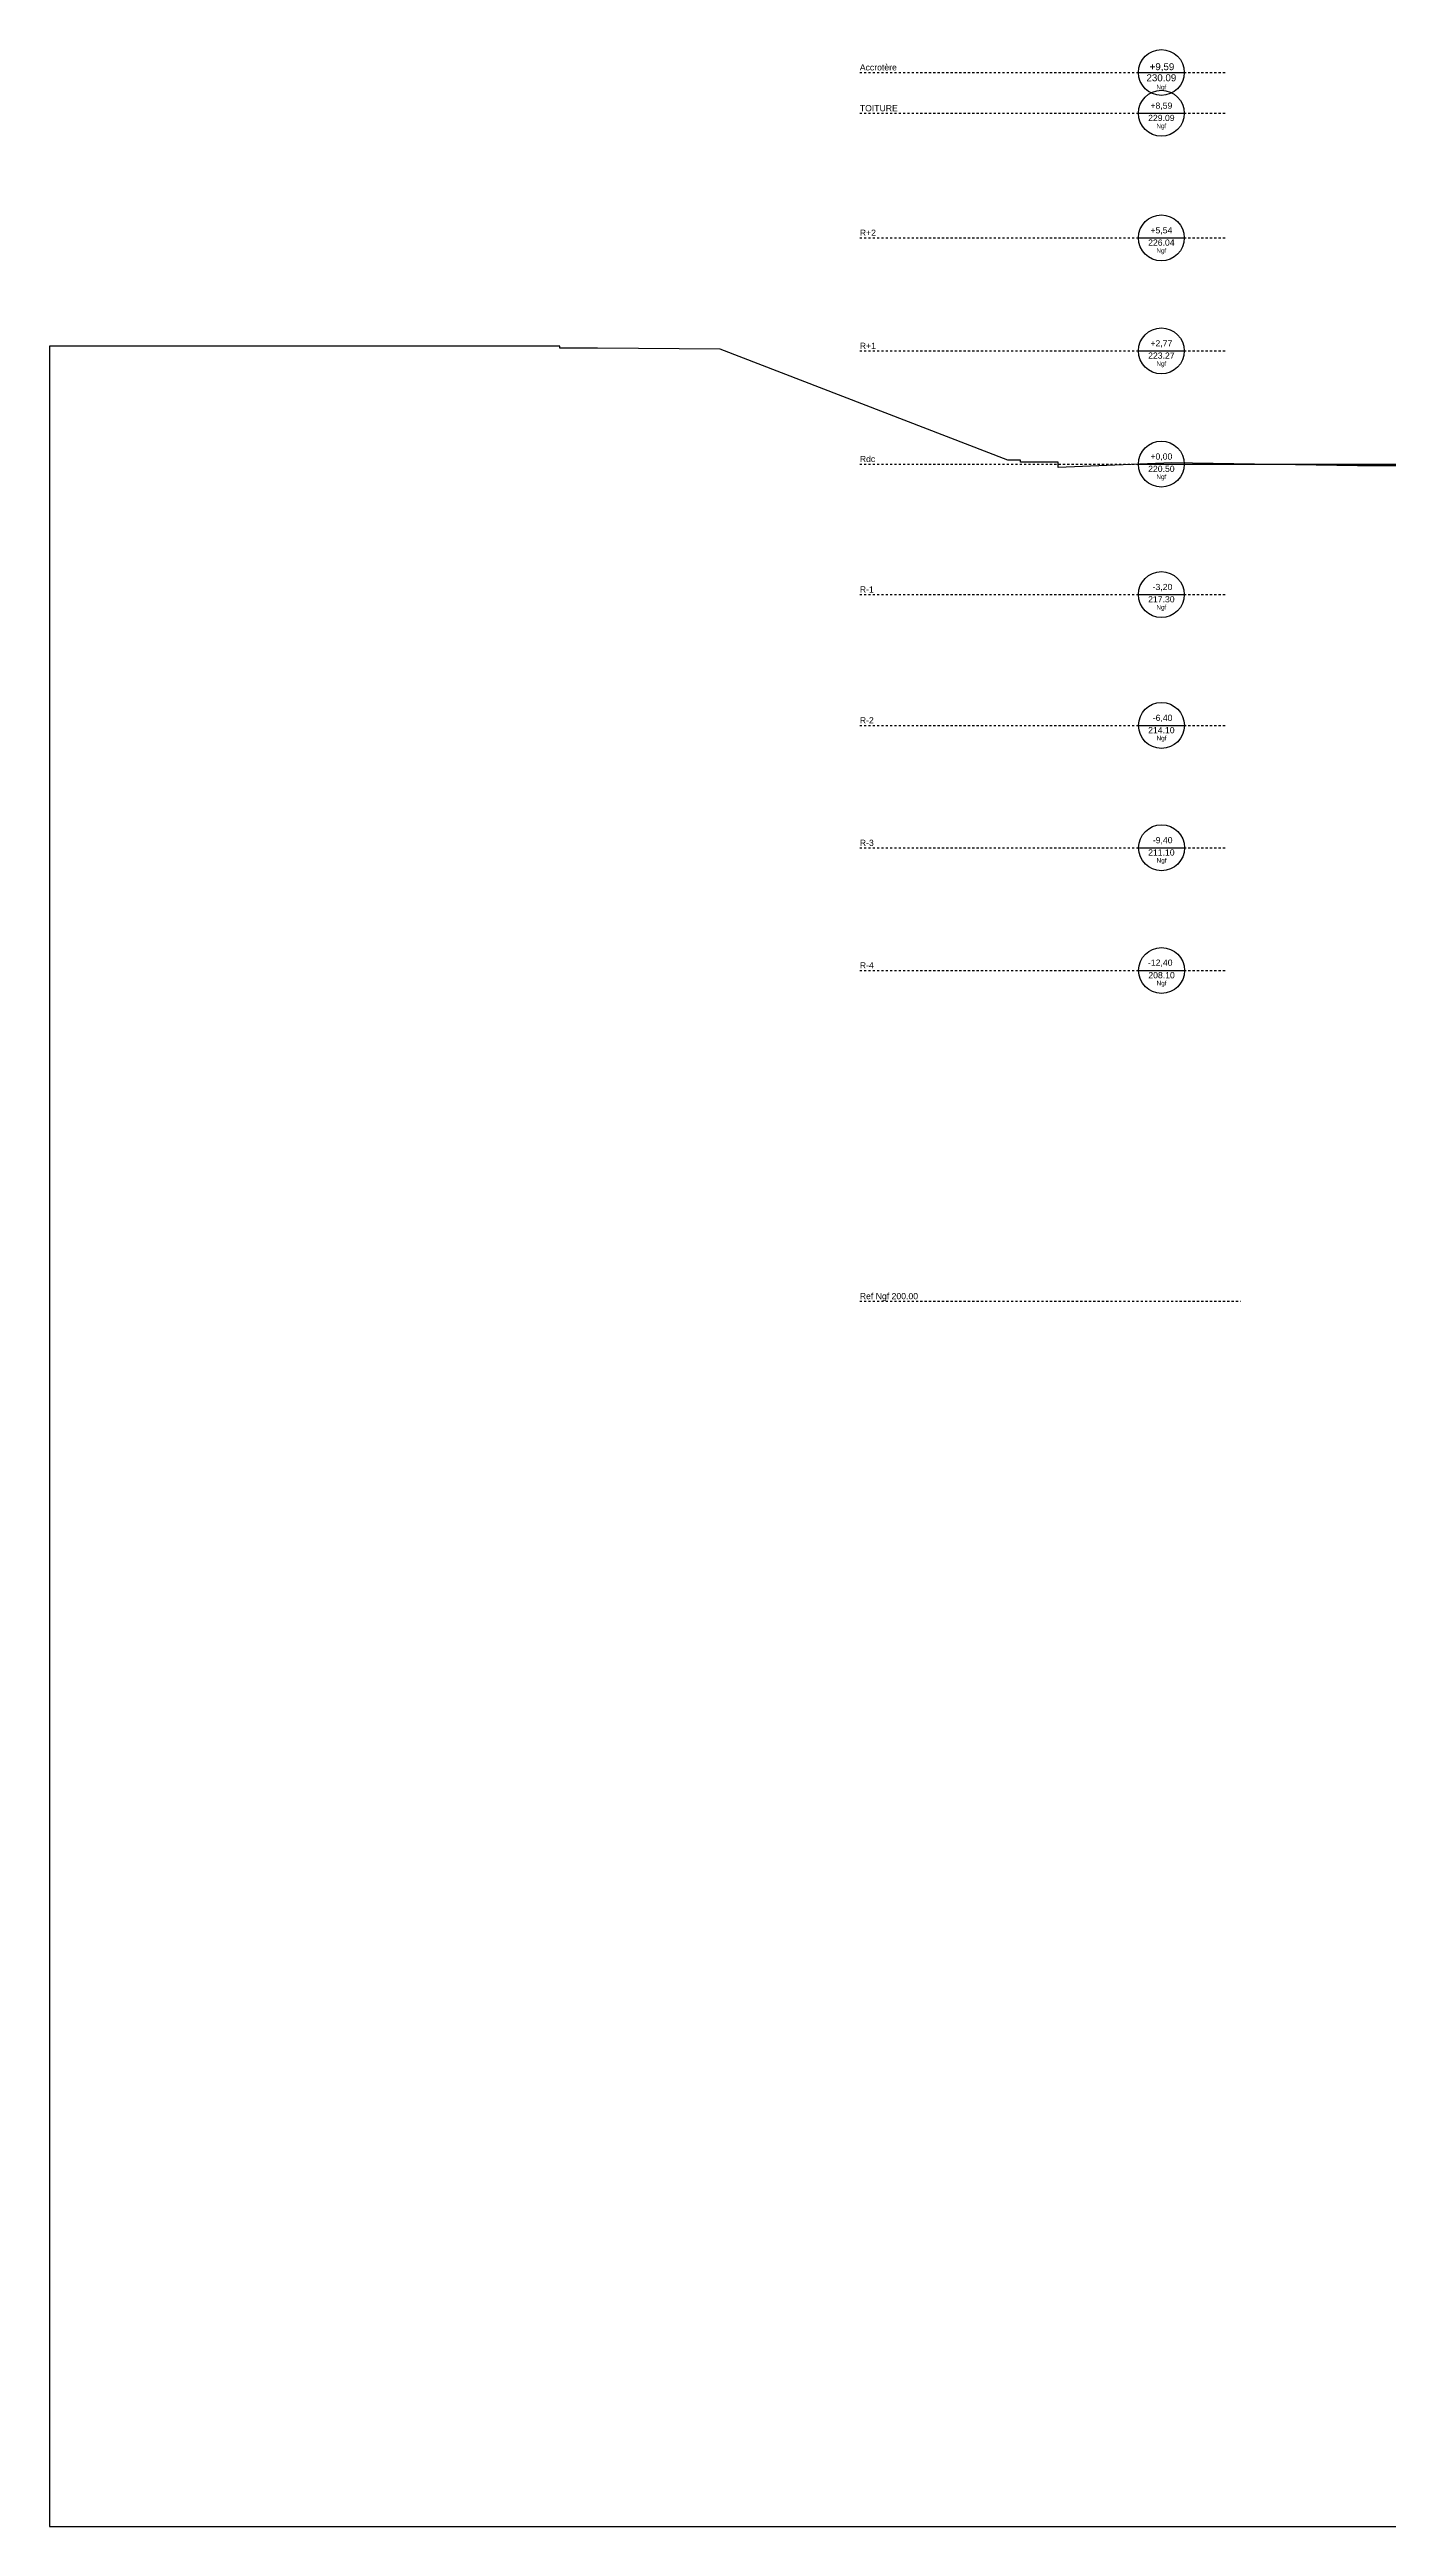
# Model space of a CAD drawing. Header units: centimetres. Extents: x -35664 to 50682, y -23001 to 23705.
# Drawn here: x -197 to 3081, y -17473 to -11407 of the extents above; entities that cross this region are included whole.
import ezdxf

# ---------------------------------------------------------------- set-up
doc = ezdxf.new("R2010")
doc.units = ezdxf.units.CM
doc.header["$PDMODE"] = 67
doc.linetypes.add('VW-01', pattern=[0.41656, 0.20828, -0.20828])
doc.layers.get('0').update_dxf_attribs({"color": 252})
for name, color, linetype in [('B Général', 252, 'Continuous'), ('C ANNOTATIONS-cotation', 252, 'Continuous'), ('C ANNOTATIONS-niveaux', 252, 'Continuous'), ('prlm-Coupe', 252, 'Continuous'), ('prlm-GT', 242, 'Continuous')]:
    doc.layers.add(name, color=color, linetype=linetype)
doc.styles.add('Arial', font='arial.ttf')
doc.styles.add('Eurostile', font='Eurosti.TTF')
doc.dimstyles.new('100é', dxfattribs={"dimtxt": 16.471002, "dimasz": 6.232178, "dimexe": 10, "dimexo": 25, "dimgap": 1, "dimtad": 1, "dimdec": 1, "dimtxsty": 'Eurostile', "dimblk": 'A 90.VW_SLASH', "dimblk1": 'A 90.VW_SLASH', "dimblk2": 'A 90.VW_SLASH', "dimcen": 0, "dimdle": 10, "dimazin": 0, "dimtfac": 1, "dimtdec": 1, "dimtix": 1, "dimtmove": 0, "dimatfit": 0, "dimldrblk": 'A 90.VW_FILLEDARROW', "dimfxl": 1, "dimfrac": 2, "dimtolj": 1, "dimarcsym": 0})

# ---------------------------------------------------------------- blocks, each defined once
blk = doc.blocks.new('A 90.VW_SLASH')
at = {"linetype": 'ByBlock', "lineweight": -2}
blk.add_line((1.6, 0), (-1, 0), dxfattribs=at)
at = {"linetype": 'Continuous', "lineweight": 20, "flags": 128}
blk.add_lwpolyline([(0.5, 0.5), (-0.5, -0.5)], dxfattribs=at)
blk = doc.blocks.new('*D282')
at = {"layer": 'Defpoints', "color": 0, "transparency": 16777216}
for p in [(2577, -12422.7), (9144.8, -12422.7), (9111, -14019.9)]:
    blk.add_point(p, dxfattribs=at)
at = {"layer": 'prlm-GT', "color": 0, "lineweight": -2, "transparency": 16777216}
for p, q in [((9119.8, -12422.7), (9154.8, -12422.7)), ((9144.8, -14013.6), (9144.8, -12428.9)), ((9136, -14019.9), (9154.8, -14019.9))]:
    blk.add_line(p, q, dxfattribs=at)
at = {"layer": 'prlm-GT', "color": 0, "lineweight": -2, "transparency": 16777216, "xscale": 6.232177734375, "yscale": 6.232177734375, "zscale": 6.232177734375}
for p, rotation in [((9144.8, -12422.7), 90), ((9144.8, -14019.9), 270)]:
    blk.add_blockref('A 90.VW_SLASH', p, dxfattribs=dict(at, rotation=rotation))
at = {"layer": 'prlm-GT', "color": 0, "transparency": 16777216, "insert": (9136.6, -13221.3), "char_height": 16.471, "attachment_point": 5, "rotation": 90, "style": 'Eurostile'}
blk.add_mtext('\\A1;1597.16', dxfattribs=at)
blk = doc.blocks.new('A 90.VW_FILLEDARROW')
at = {"linetype": 'Continuous'}
blk.add_hatch(color=250, dxfattribs=at).paths.add_polyline_path([(-1.6, 0.43), (0, 0), (-1.6, -0.43)])
at = {"linetype": 'Continuous', "flags": 128}
blk.add_lwpolyline([(-1.6, 0.43), (0, 0), (-1.6, -0.43)], close=True, dxfattribs=at)
blk = doc.blocks.new('B 90.Alti BAT A R-3')
at = {"layer": 'C ANNOTATIONS-niveaux', "linetype": 'Continuous'}
blk.add_line((-56.2, 0), (56.2, 0), dxfattribs=at)
blk.add_circle((0, 0), 56.2, dxfattribs=at)
at = {"layer": 'C ANNOTATIONS-niveaux', "attachment_point": 2, "rotation": 0, "line_spacing_factor": 0.958078, "style": 'Arial'}
for s, insert, char_height in [('-9,40', (2.7, 26.3), 15.17), ('211.10', (-0.5, -3.9), 15.17), ('Ngf', (0, -25.2), 11.38)]:
    blk.add_mtext(s, dxfattribs=dict(at, insert=insert, char_height=char_height))
blk = doc.blocks.new('B 90.Alti BAT A R-2')
at = {"layer": 'C ANNOTATIONS-niveaux', "linetype": 'Continuous'}
blk.add_line((-55.9, 0), (56.6, 0), dxfattribs=at)
blk.add_circle((0.3, 0), 56.2, dxfattribs=at)
at = {"layer": 'C ANNOTATIONS-niveaux', "attachment_point": 2, "rotation": 0, "line_spacing_factor": 0.958078, "style": 'Arial'}
for s, insert, char_height in [('-6,40', (3, 26.3), 15.17), ('214.10', (0, -3.9), 15.17), ('Ngf', (0.3, -25.2), 11.38)]:
    blk.add_mtext(s, dxfattribs=dict(at, insert=insert, char_height=char_height))
blk = doc.blocks.new('B 90.Alti BAT A R-1')
at = {"layer": 'C ANNOTATIONS-niveaux', "linetype": 'Continuous'}
blk.add_line((-55.9, -9), (56.6, -9), dxfattribs=at)
blk.add_circle((0.3, -9), 56.2, dxfattribs=at)
at = {"layer": 'C ANNOTATIONS-niveaux', "attachment_point": 2, "rotation": 0, "line_spacing_factor": 0.958078, "style": 'Arial'}
for s, insert, char_height in [('-3,20', (3, 17.2), 15.17), ('217.30', (0.3, -12.9), 15.17), ('Ngf', (0.3, -34.2), 11.38)]:
    blk.add_mtext(s, dxfattribs=dict(at, insert=insert, char_height=char_height))
blk = doc.blocks.new('B 90.Alti BAT A RDC')
at = {"layer": 'C ANNOTATIONS-niveaux', "linetype": 'Continuous'}
for p, q in [((-55.9, -9), (56.6, -9)), ((-37.2, -9), (37.8, -9))]:
    blk.add_line(p, q, dxfattribs=at)
blk.add_circle((0.3, -9), 56.2, dxfattribs=at)
at = {"layer": 'C ANNOTATIONS-niveaux', "attachment_point": 2, "rotation": 0, "line_spacing_factor": 0.958078, "style": 'Arial'}
for s, insert, char_height in [('+0,00', (0.3, 17.2), 15.17), ('220.50', (0.3, -12.9), 15.17), ('Ngf', (0.3, -34.2), 11.38)]:
    blk.add_mtext(s, dxfattribs=dict(at, insert=insert, char_height=char_height))
blk = doc.blocks.new('B 90.Alti BAT A R+1')
at = {"layer": 'C ANNOTATIONS-niveaux', "linetype": 'Continuous'}
blk.add_line((-55.9, -9), (56.6, -9), dxfattribs=at)
blk.add_circle((0.3, -9), 56.2, dxfattribs=at)
at = {"layer": 'C ANNOTATIONS-niveaux', "attachment_point": 2, "rotation": 0, "line_spacing_factor": 0.958078, "style": 'Arial'}
for s, insert, char_height in [('+2,77', (0.3, 17.2), 15.17), ('223.27', (0.3, -12.9), 15.17), ('Ngf', (0.3, -34.2), 11.38)]:
    blk.add_mtext(s, dxfattribs=dict(at, insert=insert, char_height=char_height))
blk = doc.blocks.new('B 90.Alti BAT A R+2')
at = {"layer": 'C ANNOTATIONS-niveaux', "linetype": 'Continuous'}
blk.add_line((-55.9, -9), (56.6, -9), dxfattribs=at)
blk.add_circle((0.3, -9), 56.2, dxfattribs=at)
at = {"layer": 'C ANNOTATIONS-niveaux', "attachment_point": 2, "rotation": 0, "line_spacing_factor": 0.958078, "style": 'Arial'}
for s, insert, char_height in [('+5,54', (0.3, 17.2), 15.17), ('226.04', (0.3, -12.9), 15.17), ('Ngf', (0.3, -34.2), 11.38)]:
    blk.add_mtext(s, dxfattribs=dict(at, insert=insert, char_height=char_height))
blk = doc.blocks.new('B 90.Alti BAT A TOITURE')
at = {"layer": 'C ANNOTATIONS-niveaux', "linetype": 'Continuous'}
blk.add_line((-55.9, -9), (56.6, -9), dxfattribs=at)
blk.add_circle((0.3, -9), 56.2, dxfattribs=at)
at = {"layer": 'C ANNOTATIONS-niveaux', "attachment_point": 2, "rotation": 0, "line_spacing_factor": 0.958078, "style": 'Arial'}
for s, insert, char_height in [('+8,59', (0.3, 17.2), 15.17), ('229.09', (0.3, -12.9), 15.17), ('Ngf', (0.3, -34.2), 11.38)]:
    blk.add_mtext(s, dxfattribs=dict(at, insert=insert, char_height=char_height))
blk = doc.blocks.new('B 90.Alti BAT A ACCROTERE')
at = {"layer": 'C ANNOTATIONS-niveaux', "linetype": 'Continuous'}
blk.add_line((-55.9, -9), (56.6, -9), dxfattribs=at)
blk.add_circle((0.3, -9), 56.2, dxfattribs=at)
at = {"layer": 'C ANNOTATIONS-niveaux', "attachment_point": 2, "rotation": 0, "line_spacing_factor": 0.958078, "style": 'Arial'}
for s, insert, char_height in [('+9,59', (1.8, 13.7), 17.07), ('230.09', (0.3, -13.4), 17.07), ('Ngf', (0.3, -39.1), 11.38)]:
    blk.add_mtext(s, dxfattribs=dict(at, insert=insert, char_height=char_height))
blk = doc.blocks.new('B 90.Alti BAT A R-4')
at = {"layer": 'C ANNOTATIONS-niveaux', "linetype": 'Continuous'}
blk.add_line((-56.2, 0), (56.2, 0), dxfattribs=at)
blk.add_circle((0, 0), 56.2, dxfattribs=at)
at = {"layer": 'C ANNOTATIONS-niveaux', "attachment_point": 2, "rotation": 0, "line_spacing_factor": 0.958078, "style": 'Arial'}
for s, insert, char_height in [('-12,40', (-3.2, 26.8), 15.17), ('208.10', (0, -3.9), 15.17), ('Ngf', (0, -25.2), 11.38)]:
    blk.add_mtext(s, dxfattribs=dict(at, insert=insert, char_height=char_height))
blk = doc.blocks.new('B 90.Niveaux bat A')
at = {"layer": 'B Général', "linetype": 'VW-01', "ltscale": 25.4}
for p, q in [((-465.9, 1468), (430, 1468)), ((-465.9, 1368), (430, 1368)), ((-465.9, 1063), (430, 1063)), ((-465.9, 786), (430, 786)), ((-465.9, 509), (430, 509)), ((-465.9, 189.4), (430, 189.4)), ((-465.9, -131), (430, -131)), ((-465.9, -431), (430, -431)), ((-465.9, -731), (430, -731)), ((-465.9, -1541), (465.9, -1541))]:
    blk.add_line(p, q, dxfattribs=at)
at = {"layer": 'B Général'}
for name, p in [('B 90.Alti BAT A ACCROTERE', (272, 1477)), ('B 90.Alti BAT A TOITURE', (272, 1377.2)), ('B 90.Alti BAT A R+2', (272, 1072)), ('B 90.Alti BAT A R+1', (272, 795.2)), ('B 90.Alti BAT A RDC', (272, 518)), ('B 90.Alti BAT A R-1', (272, 198.5)), ('B 90.Alti BAT A R-2', (272.3, -131)), ('B 90.Alti BAT A R-3', (272.8, -430.5)), ('B 90.Alti BAT A R-4', (272.8, -731))]:
    blk.add_blockref(name, p, dxfattribs=at)
at = {"layer": 'B Général', "attachment_point": 1, "line_spacing_factor": 0.958078, "style": 'Arial'}
for s, insert, char_height in [('Accrotère', (-465.9, 1488.2), 15.17), ('TOITURE', (-465.9, 1388.2), 15.17), ('R+2', (-465.9, 1083.2), 15.17), ('R+1', (-465.9, 806.2), 15.17), ('R-1', (-465.9, 209.7), 15.17), ('R-2', (-465.9, -110.8), 15.17), ('R-3', (-465.9, -410.8), 15.17), ('R-4', (-465.9, -710.8), 15.17), ('Ref Ngf 200.00', (-465.9, -1520.8), 15.172)]:
    blk.add_mtext(s, dxfattribs=dict(at, insert=insert, char_height=char_height))
at = {"layer": 'B Général', "insert": (-465.9, 529.2), "char_height": 15.17, "width": 118.315, "attachment_point": 1, "line_spacing_factor": 0.958078, "style": 'Arial'}
blk.add_mtext('Rdc ', dxfattribs=at)
blk = doc.blocks.new('A$C373B78D5')
at = {"layer": 'B Général', "linetype": 'Continuous', "flags": 128}
blk.add_lwpolyline([(-11176.5, 3178), (-16050.4, 3178), (-16050.4, 3483), (-18113.9, 3483), (-18113.9, 4090), (-19872.8, 4090), (-19872.8, 4985), (-19889.1, 4985), (-19889.1, 5045.7), (-19898.4, 5046), (-20106.3, 5046), (-20561, 5053), (-20839.4, 5042), (-20839.4, 5055), (-20931.4, 5055), (-20931.4, 5060), (-20962.6, 5060), (-21666.9, 5332), (-21966.9, 5334), (-22059.3, 5334), (-22059.3, 5339), (-23308.5, 5339), (-23308.5, 0), (0, 0)], dxfattribs=at)
at = {"layer": 'C ANNOTATIONS-cotation'}
blk.add_blockref('B 90.Niveaux bat A', (-20859, 4541.2), dxfattribs=at)

msp = doc.modelspace()

# ---------------------------------------------------------------- linework, layer by layer
at = {"layer": 'prlm-GT'}
msp.add_lwpolyline([(2504.784, -12422.694), (14524.417, -12422.694)], dxfattribs=at)

# ---------------------------------------------------------------- block references
at = {"layer": 'prlm-Coupe'}
msp.add_blockref('A$C373B78D5', (23111.623, -17472.851), dxfattribs=at)

# ---------------------------------------------------------------- dimensions: what is measured, and where the dimension line sits
at = {"layer": 'prlm-GT'}
dim = msp.add_linear_dim(base=(9144.819, -12422.694), p1=(9110.954, -14019.853), p2=(2577.008, -12422.694), angle=90, dimstyle='100é', override={"dimdec": 2, "dimzin": 0, "dimdsep": 46, "dimpost": '<>'}, dxfattribs=at)
dim.commit()
dim.dimension.update_dxf_attribs({"geometry": '*D282', "text_midpoint": (9136.563, -13221.274)})

doc.saveas('drawing.dxf')
